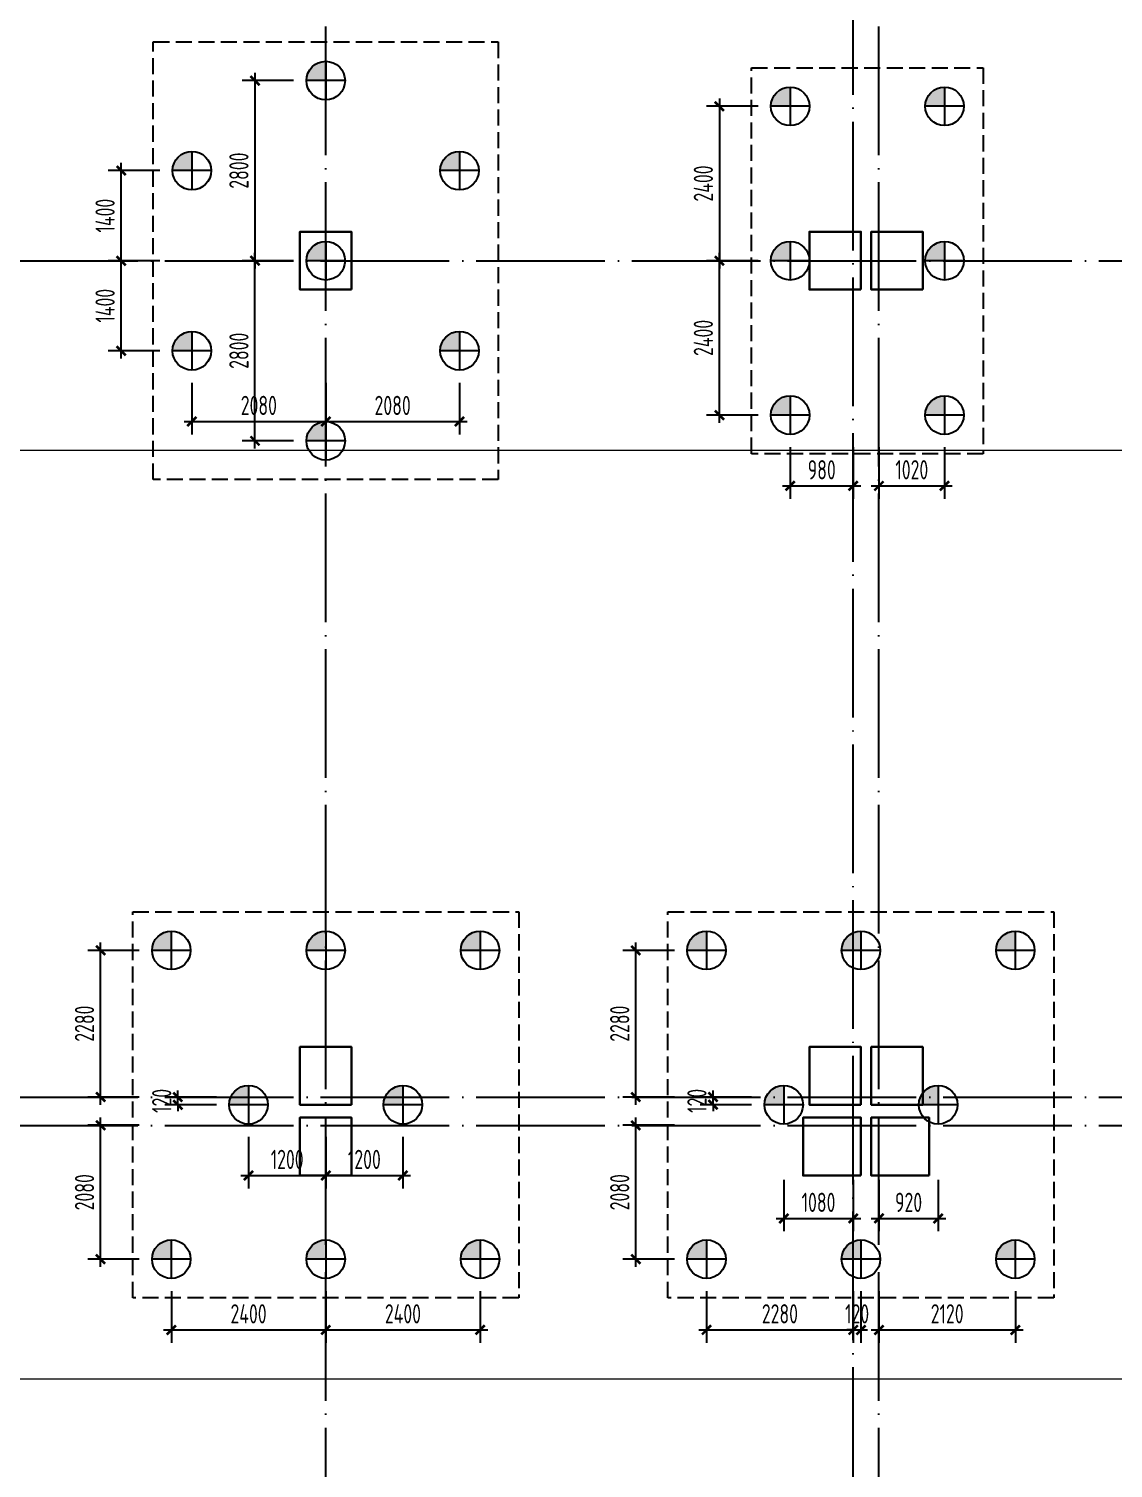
# Model space of a CAD drawing. Extents: x 2430613 to 2739493, y -1540945 to -971137.
# Drawn here: x 2511208 to 2528065, y -1047522 to -1025147 of the extents above; entities that cross this region are included whole.
import ezdxf

# ---------------------------------------------------------------- set-up
doc = ezdxf.new("R2010")
doc.units = 0
doc.header["$LTSCALE"] = 1000
doc.header["$MEASUREMENT"] = 0
doc.header["$PDMODE"] = 3
doc.header["$PDSIZE"] = 50
doc.linetypes.add('DASH', pattern=[0.35, 0.25, -0.1])
doc.linetypes.add('DOTE', pattern=[2.42, 2, -0.2, 0.02, -0.2])
doc.layers.get('0').update_dxf_attribs({"linetype": 'CONTINUOUS'})
doc.layers.get('DEFPOINTS').update_dxf_attribs({"linetype": 'CONTINUOUS'})
doc.layers.add('0S-柱-线', color=50, linetype='CONTINUOUS', lineweight=30)
doc.layers.add('0S-草图', color=9, linetype='CONTINUOUS', lineweight=20, plot=False)
for name, color, linetype in [('600直径桩', 4, 'CONTINUOUS'), ('BASE_PILE_DIM', 3, 'CONTINUOUS'), ('DOTE', 1, 'DOTE'), ('承台', 2, 'CONTINUOUS')]:
    doc.layers.add(name, color=color, linetype=linetype)
doc.styles.add('TSSD_Dimension', font='Tssdeng.shx', dxfattribs={"width": 0.7, "bigfont": 'hztxt.shx'})
doc.dimstyles.new('TSSD_100_100', dxfattribs={"dimtxt": 300, "dimasz": 100, "dimexe": 200, "dimexo": 200, "dimgap": 100, "dimtad": 1, "dimdec": 0, "dimzin": 0, "dimdsep": 46, "dimtxsty": 'TSSD_Dimension', "dimblk": 'ARCHTICK', "dimcen": 0, "dimdle": 120, "dimclrt": 7, "dimazin": 0, "dimtfac": 1, "dimtdec": 0, "dimtix": 1, "dimtmove": 2, "dimatfit": 0, "dimldrblk": 'ARCHTICK', "dimfxl": 1, "dimtolj": 1, "dimtzin": 0, "dimarcsym": 0})

# ---------------------------------------------------------------- blocks, each defined once
blk = doc.blocks.new('600Z')
at = {"layer": '600直径桩'}
h = blk.add_hatch(color=6, dxfattribs=at)
h.dxf.hatch_style = 1
h.paths.add_polyline_path([(-204995, -2276684, 0.414214), (-205295, -2276984), (-204995, -2276984)])
at = {"layer": '600直径桩', "color": 6}
for p, q in [((-204995, -2276684), (-204995, -2277284)), ((-204695, -2276984), (-205295, -2276984))]:
    blk.add_line(p, q, dxfattribs=at)
blk.add_circle((-204995, -2276984), 300, dxfattribs=at)
blk = doc.blocks.new('_ArchTick')
at = {"color": 0, "linetype": 'ByBlock', "const_width": 0.4}
blk.add_lwpolyline([(-0.71, -0.71), (0.71, 0.71)], dxfattribs=at)
blk = doc.blocks.new('*D1479')
at = {"layer": 'BASE_PILE_DIM', "color": 0, "lineweight": -2, "transparency": 16777216}
for p, q in [((2521244, -1042192), (2520444, -1042192)), ((2520644, -1044392), (2520644, -1042072)), ((2521244, -1044272), (2520444, -1044272))]:
    blk.add_line(p, q, dxfattribs=at)
at = {"layer": 'DEFPOINTS', "color": 0, "transparency": 16777216}
for p in [(2520644, -1042192), (2521444, -1042192), (2521444, -1044272)]:
    blk.add_point(p, dxfattribs=at)
at = {"layer": 'BASE_PILE_DIM', "color": 0, "lineweight": -2, "transparency": 16777216, "xscale": 100, "yscale": 100, "zscale": 100}
for p, rotation in [((2520644, -1042192), 90), ((2520644, -1044272), 270)]:
    blk.add_blockref('_ArchTick', p, dxfattribs=dict(at, rotation=rotation))
at = {"layer": 'BASE_PILE_DIM', "color": 7, "transparency": 16777216, "insert": (2520394, -1043232), "char_height": 300, "attachment_point": 5, "rotation": 90, "style": 'TSSD_Dimension'}
blk.add_mtext('\\A1;2080', dxfattribs=at)
blk = doc.blocks.new('*D1480')
at = {"layer": 'BASE_PILE_DIM', "color": 0, "lineweight": -2, "transparency": 16777216}
for p, q in [((2521744, -1044772), (2521744, -1045572)), ((2524024, -1044772), (2524024, -1045572)), ((2521624, -1045372), (2524144, -1045372))]:
    blk.add_line(p, q, dxfattribs=at)
at = {"layer": 'DEFPOINTS', "color": 0, "transparency": 16777216}
for p in [(2521744, -1044572), (2524024, -1044572), (2524024, -1045372)]:
    blk.add_point(p, dxfattribs=at)
at = {"layer": 'BASE_PILE_DIM', "color": 0, "lineweight": -2, "transparency": 16777216, "xscale": 100, "yscale": 100, "zscale": 100, "rotation": 180}
blk.add_blockref('_ArchTick', (2521744, -1045372), dxfattribs=at)
at = {"layer": 'BASE_PILE_DIM', "color": 0, "lineweight": -2, "transparency": 16777216, "xscale": 100, "yscale": 100, "zscale": 100}
blk.add_blockref('_ArchTick', (2524024, -1045372), dxfattribs=at)
at = {"layer": 'BASE_PILE_DIM', "color": 7, "transparency": 16777216, "insert": (2522884, -1045122), "char_height": 300, "attachment_point": 5, "style": 'TSSD_Dimension'}
blk.add_mtext('\\A1;2280', dxfattribs=at)
blk = doc.blocks.new('*D1481')
at = {"layer": 'BASE_PILE_DIM', "color": 0, "lineweight": -2, "transparency": 16777216}
for p, q in [((2522444, -1041752), (2521644, -1041752)), ((2521844, -1041752), (2521844, -1041652)), ((2521844, -1041872), (2521844, -1041752)), ((2522444, -1041872), (2521644, -1041872)), ((2521844, -1041872), (2521844, -1041972))]:
    blk.add_line(p, q, dxfattribs=at)
at = {"layer": 'DEFPOINTS', "color": 0, "transparency": 16777216}
for p in [(2521844, -1041752), (2522644, -1041752), (2522644, -1041872)]:
    blk.add_point(p, dxfattribs=at)
at = {"layer": 'BASE_PILE_DIM', "color": 0, "lineweight": -2, "transparency": 16777216, "xscale": 100, "yscale": 100, "zscale": 100}
for p, rotation in [((2521844, -1041752), 270), ((2521844, -1041872), 90)]:
    blk.add_blockref('_ArchTick', p, dxfattribs=dict(at, rotation=rotation))
at = {"layer": 'BASE_PILE_DIM', "color": 7, "transparency": 16777216, "insert": (2521594, -1041812), "char_height": 300, "attachment_point": 5, "rotation": 90, "style": 'TSSD_Dimension'}
blk.add_mtext('\\A1;120', dxfattribs=at)
blk = doc.blocks.new('*D1482')
at = {"layer": 'BASE_PILE_DIM', "color": 0, "lineweight": -2, "transparency": 16777216}
for p, q in [((2522944, -1043039), (2522944, -1043839)), ((2524024, -1043039), (2524024, -1043839)), ((2522824, -1043639), (2524144, -1043639))]:
    blk.add_line(p, q, dxfattribs=at)
at = {"layer": 'DEFPOINTS', "color": 0, "transparency": 16777216}
for p in [(2522944, -1042839), (2524024, -1042839), (2524024, -1043639)]:
    blk.add_point(p, dxfattribs=at)
at = {"layer": 'BASE_PILE_DIM', "color": 0, "lineweight": -2, "transparency": 16777216, "xscale": 100, "yscale": 100, "zscale": 100, "rotation": 180}
blk.add_blockref('_ArchTick', (2522944, -1043639), dxfattribs=at)
at = {"layer": 'BASE_PILE_DIM', "color": 0, "lineweight": -2, "transparency": 16777216, "xscale": 100, "yscale": 100, "zscale": 100}
blk.add_blockref('_ArchTick', (2524024, -1043639), dxfattribs=at)
at = {"layer": 'BASE_PILE_DIM', "color": 7, "transparency": 16777216, "insert": (2523484, -1043389), "char_height": 300, "attachment_point": 5, "style": 'TSSD_Dimension'}
blk.add_mtext('\\A1;1080', dxfattribs=at)
blk = doc.blocks.new('*D1483')
at = {"layer": 'BASE_PILE_DIM', "color": 0, "lineweight": -2, "transparency": 16777216}
for p, q in [((2521244, -1039472), (2520444, -1039472)), ((2520644, -1041872), (2520644, -1039352)), ((2521244, -1041752), (2520444, -1041752))]:
    blk.add_line(p, q, dxfattribs=at)
at = {"layer": 'DEFPOINTS', "color": 0, "transparency": 16777216}
for p in [(2520644, -1039472), (2521444, -1039472), (2521444, -1041752)]:
    blk.add_point(p, dxfattribs=at)
at = {"layer": 'BASE_PILE_DIM', "color": 0, "lineweight": -2, "transparency": 16777216, "xscale": 100, "yscale": 100, "zscale": 100}
for p, rotation in [((2520644, -1039472), 90), ((2520644, -1041752), 270)]:
    blk.add_blockref('_ArchTick', p, dxfattribs=dict(at, rotation=rotation))
at = {"layer": 'BASE_PILE_DIM', "color": 7, "transparency": 16777216, "insert": (2520394, -1040612), "char_height": 300, "attachment_point": 5, "rotation": 90, "style": 'TSSD_Dimension'}
blk.add_mtext('\\A1;2280', dxfattribs=at)
blk = doc.blocks.new('*D1484')
at = {"layer": 'BASE_PILE_DIM', "color": 0, "lineweight": -2, "transparency": 16777216}
for p, q in [((2524424, -1044772), (2524424, -1045572)), ((2526544, -1044772), (2526544, -1045572)), ((2524304, -1045372), (2526664, -1045372))]:
    blk.add_line(p, q, dxfattribs=at)
at = {"layer": 'DEFPOINTS', "color": 0, "transparency": 16777216}
for p in [(2524424, -1044572), (2526544, -1044572), (2526544, -1045372)]:
    blk.add_point(p, dxfattribs=at)
at = {"layer": 'BASE_PILE_DIM', "color": 0, "lineweight": -2, "transparency": 16777216, "xscale": 100, "yscale": 100, "zscale": 100, "rotation": 180}
blk.add_blockref('_ArchTick', (2524424, -1045372), dxfattribs=at)
at = {"layer": 'BASE_PILE_DIM', "color": 0, "lineweight": -2, "transparency": 16777216, "xscale": 100, "yscale": 100, "zscale": 100}
blk.add_blockref('_ArchTick', (2526544, -1045372), dxfattribs=at)
at = {"layer": 'BASE_PILE_DIM', "color": 7, "transparency": 16777216, "insert": (2525484, -1045122), "char_height": 300, "attachment_point": 5, "style": 'TSSD_Dimension'}
blk.add_mtext('\\A1;2120', dxfattribs=at)
blk = doc.blocks.new('*D1485')
at = {"layer": 'BASE_PILE_DIM', "color": 0, "lineweight": -2, "transparency": 16777216}
for p, q in [((2524024, -1044772), (2524024, -1045572)), ((2524144, -1044772), (2524144, -1045572)), ((2524024, -1045372), (2523924, -1045372)), ((2524024, -1045372), (2524144, -1045372)), ((2524144, -1045372), (2524244, -1045372))]:
    blk.add_line(p, q, dxfattribs=at)
at = {"layer": 'DEFPOINTS', "color": 0, "transparency": 16777216}
for p in [(2524024, -1044572), (2524144, -1044572), (2524144, -1045372)]:
    blk.add_point(p, dxfattribs=at)
at = {"layer": 'BASE_PILE_DIM', "color": 0, "lineweight": -2, "transparency": 16777216, "xscale": 100, "yscale": 100, "zscale": 100}
blk.add_blockref('_ArchTick', (2524024, -1045372), dxfattribs=at)
at = {"layer": 'BASE_PILE_DIM', "color": 0, "lineweight": -2, "transparency": 16777216, "xscale": 100, "yscale": 100, "zscale": 100, "rotation": 180}
blk.add_blockref('_ArchTick', (2524144, -1045372), dxfattribs=at)
at = {"layer": 'BASE_PILE_DIM', "color": 7, "transparency": 16777216, "insert": (2524084, -1045122), "char_height": 300, "attachment_point": 5, "style": 'TSSD_Dimension'}
blk.add_mtext('\\A1;120', dxfattribs=at)
blk = doc.blocks.new('*D1486')
at = {"layer": 'BASE_PILE_DIM', "color": 0, "lineweight": -2, "transparency": 16777216}
for p, q in [((2524424, -1043039), (2524424, -1043839)), ((2525344, -1043039), (2525344, -1043839)), ((2524304, -1043639), (2525464, -1043639))]:
    blk.add_line(p, q, dxfattribs=at)
at = {"layer": 'DEFPOINTS', "color": 0, "transparency": 16777216}
for p in [(2524424, -1042839), (2525344, -1042839), (2525344, -1043639)]:
    blk.add_point(p, dxfattribs=at)
at = {"layer": 'BASE_PILE_DIM', "color": 0, "lineweight": -2, "transparency": 16777216, "xscale": 100, "yscale": 100, "zscale": 100, "rotation": 180}
blk.add_blockref('_ArchTick', (2524424, -1043639), dxfattribs=at)
at = {"layer": 'BASE_PILE_DIM', "color": 0, "lineweight": -2, "transparency": 16777216, "xscale": 100, "yscale": 100, "zscale": 100}
blk.add_blockref('_ArchTick', (2525344, -1043639), dxfattribs=at)
at = {"layer": 'BASE_PILE_DIM', "color": 7, "transparency": 16777216, "insert": (2524884, -1043389), "char_height": 300, "attachment_point": 5, "style": 'TSSD_Dimension'}
blk.add_mtext('\\A1;920', dxfattribs=at)
blk = doc.blocks.new('*D1487')
at = {"layer": 'BASE_PILE_DIM', "color": 0, "lineweight": -2, "transparency": 16777216}
for p, q in [((2512924, -1042192), (2512124, -1042192)), ((2512324, -1044392), (2512324, -1042072)), ((2512924, -1044272), (2512124, -1044272))]:
    blk.add_line(p, q, dxfattribs=at)
at = {"layer": 'DEFPOINTS', "color": 0, "transparency": 16777216}
for p in [(2512324, -1042192), (2513124, -1042192), (2513124, -1044272)]:
    blk.add_point(p, dxfattribs=at)
at = {"layer": 'BASE_PILE_DIM', "color": 0, "lineweight": -2, "transparency": 16777216, "xscale": 100, "yscale": 100, "zscale": 100}
for p, rotation in [((2512324, -1042192), 90), ((2512324, -1044272), 270)]:
    blk.add_blockref('_ArchTick', p, dxfattribs=dict(at, rotation=rotation))
at = {"layer": 'BASE_PILE_DIM', "color": 7, "transparency": 16777216, "insert": (2512074, -1043232), "char_height": 300, "attachment_point": 5, "rotation": 90, "style": 'TSSD_Dimension'}
blk.add_mtext('\\A1;2080', dxfattribs=at)
blk = doc.blocks.new('*D1488')
at = {"layer": 'BASE_PILE_DIM', "color": 0, "lineweight": -2, "transparency": 16777216}
for p, q in [((2513424, -1044772), (2513424, -1045572)), ((2515824, -1044772), (2515824, -1045572)), ((2513304, -1045372), (2515944, -1045372))]:
    blk.add_line(p, q, dxfattribs=at)
at = {"layer": 'DEFPOINTS', "color": 0, "transparency": 16777216}
for p in [(2513424, -1044572), (2515824, -1044572), (2515824, -1045372)]:
    blk.add_point(p, dxfattribs=at)
at = {"layer": 'BASE_PILE_DIM', "color": 0, "lineweight": -2, "transparency": 16777216, "xscale": 100, "yscale": 100, "zscale": 100, "rotation": 180}
blk.add_blockref('_ArchTick', (2513424, -1045372), dxfattribs=at)
at = {"layer": 'BASE_PILE_DIM', "color": 0, "lineweight": -2, "transparency": 16777216, "xscale": 100, "yscale": 100, "zscale": 100}
blk.add_blockref('_ArchTick', (2515824, -1045372), dxfattribs=at)
at = {"layer": 'BASE_PILE_DIM', "color": 7, "transparency": 16777216, "insert": (2514624, -1045122), "char_height": 300, "attachment_point": 5, "style": 'TSSD_Dimension'}
blk.add_mtext('\\A1;2400', dxfattribs=at)
blk = doc.blocks.new('*D1489')
at = {"layer": 'BASE_PILE_DIM', "color": 0, "lineweight": -2, "transparency": 16777216}
for p, q in [((2514124, -1041752), (2513324, -1041752)), ((2513524, -1041752), (2513524, -1041652)), ((2513524, -1041872), (2513524, -1041752)), ((2514124, -1041872), (2513324, -1041872)), ((2513524, -1041872), (2513524, -1041972))]:
    blk.add_line(p, q, dxfattribs=at)
at = {"layer": 'DEFPOINTS', "color": 0, "transparency": 16777216}
for p in [(2513524, -1041752), (2514324, -1041752), (2514324, -1041872)]:
    blk.add_point(p, dxfattribs=at)
at = {"layer": 'BASE_PILE_DIM', "color": 0, "lineweight": -2, "transparency": 16777216, "xscale": 100, "yscale": 100, "zscale": 100}
for p, rotation in [((2513524, -1041752), 270), ((2513524, -1041872), 90)]:
    blk.add_blockref('_ArchTick', p, dxfattribs=dict(at, rotation=rotation))
at = {"layer": 'BASE_PILE_DIM', "color": 7, "transparency": 16777216, "insert": (2513274, -1041812), "char_height": 300, "attachment_point": 5, "rotation": 90, "style": 'TSSD_Dimension'}
blk.add_mtext('\\A1;120', dxfattribs=at)
blk = doc.blocks.new('*D1490')
at = {"layer": 'BASE_PILE_DIM', "color": 0, "lineweight": -2, "transparency": 16777216}
for p, q in [((2514624, -1042372), (2514624, -1043172)), ((2515824, -1042372), (2515824, -1043172)), ((2514504, -1042972), (2515944, -1042972))]:
    blk.add_line(p, q, dxfattribs=at)
at = {"layer": 'DEFPOINTS', "color": 0, "transparency": 16777216}
for p in [(2514624, -1042172), (2515824, -1042172), (2515824, -1042972)]:
    blk.add_point(p, dxfattribs=at)
at = {"layer": 'BASE_PILE_DIM', "color": 0, "lineweight": -2, "transparency": 16777216, "xscale": 100, "yscale": 100, "zscale": 100, "rotation": 180}
blk.add_blockref('_ArchTick', (2514624, -1042972), dxfattribs=at)
at = {"layer": 'BASE_PILE_DIM', "color": 0, "lineweight": -2, "transparency": 16777216, "xscale": 100, "yscale": 100, "zscale": 100}
blk.add_blockref('_ArchTick', (2515824, -1042972), dxfattribs=at)
at = {"layer": 'BASE_PILE_DIM', "color": 7, "transparency": 16777216, "insert": (2515224, -1042722), "char_height": 300, "attachment_point": 5, "style": 'TSSD_Dimension'}
blk.add_mtext('\\A1;1200', dxfattribs=at)
blk = doc.blocks.new('*D1491')
at = {"layer": 'BASE_PILE_DIM', "color": 0, "lineweight": -2, "transparency": 16777216}
for p, q in [((2512924, -1039472), (2512124, -1039472)), ((2512324, -1041872), (2512324, -1039352)), ((2512924, -1041752), (2512124, -1041752))]:
    blk.add_line(p, q, dxfattribs=at)
at = {"layer": 'DEFPOINTS', "color": 0, "transparency": 16777216}
for p in [(2512324, -1039472), (2513124, -1039472), (2513124, -1041752)]:
    blk.add_point(p, dxfattribs=at)
at = {"layer": 'BASE_PILE_DIM', "color": 0, "lineweight": -2, "transparency": 16777216, "xscale": 100, "yscale": 100, "zscale": 100}
for p, rotation in [((2512324, -1039472), 90), ((2512324, -1041752), 270)]:
    blk.add_blockref('_ArchTick', p, dxfattribs=dict(at, rotation=rotation))
at = {"layer": 'BASE_PILE_DIM', "color": 7, "transparency": 16777216, "insert": (2512074, -1040612), "char_height": 300, "attachment_point": 5, "rotation": 90, "style": 'TSSD_Dimension'}
blk.add_mtext('\\A1;2280', dxfattribs=at)
blk = doc.blocks.new('*D1492')
at = {"layer": 'BASE_PILE_DIM', "color": 0, "lineweight": -2, "transparency": 16777216}
for p, q in [((2515824, -1044772), (2515824, -1045572)), ((2518224, -1044772), (2518224, -1045572)), ((2515704, -1045372), (2518344, -1045372))]:
    blk.add_line(p, q, dxfattribs=at)
at = {"layer": 'DEFPOINTS', "color": 0, "transparency": 16777216}
for p in [(2515824, -1044572), (2518224, -1044572), (2518224, -1045372)]:
    blk.add_point(p, dxfattribs=at)
at = {"layer": 'BASE_PILE_DIM', "color": 0, "lineweight": -2, "transparency": 16777216, "xscale": 100, "yscale": 100, "zscale": 100, "rotation": 180}
blk.add_blockref('_ArchTick', (2515824, -1045372), dxfattribs=at)
at = {"layer": 'BASE_PILE_DIM', "color": 0, "lineweight": -2, "transparency": 16777216, "xscale": 100, "yscale": 100, "zscale": 100}
blk.add_blockref('_ArchTick', (2518224, -1045372), dxfattribs=at)
at = {"layer": 'BASE_PILE_DIM', "color": 7, "transparency": 16777216, "insert": (2517024, -1045122), "char_height": 300, "attachment_point": 5, "style": 'TSSD_Dimension'}
blk.add_mtext('\\A1;2400', dxfattribs=at)
blk = doc.blocks.new('*D1493')
at = {"layer": 'BASE_PILE_DIM', "color": 0, "lineweight": -2, "transparency": 16777216}
for p, q in [((2515824, -1042372), (2515824, -1043172)), ((2517024, -1042372), (2517024, -1043172)), ((2515704, -1042972), (2517144, -1042972))]:
    blk.add_line(p, q, dxfattribs=at)
at = {"layer": 'DEFPOINTS', "color": 0, "transparency": 16777216}
for p in [(2515824, -1042172), (2517024, -1042172), (2517024, -1042972)]:
    blk.add_point(p, dxfattribs=at)
at = {"layer": 'BASE_PILE_DIM', "color": 0, "lineweight": -2, "transparency": 16777216, "xscale": 100, "yscale": 100, "zscale": 100, "rotation": 180}
blk.add_blockref('_ArchTick', (2515824, -1042972), dxfattribs=at)
at = {"layer": 'BASE_PILE_DIM', "color": 0, "lineweight": -2, "transparency": 16777216, "xscale": 100, "yscale": 100, "zscale": 100}
blk.add_blockref('_ArchTick', (2517024, -1042972), dxfattribs=at)
at = {"layer": 'BASE_PILE_DIM', "color": 7, "transparency": 16777216, "insert": (2516424, -1042722), "char_height": 300, "attachment_point": 5, "style": 'TSSD_Dimension'}
blk.add_mtext('\\A1;1200', dxfattribs=at)
blk = doc.blocks.new('*D1621')
at = {"layer": 'BASE_PILE_DIM', "color": 0, "lineweight": -2, "transparency": 16777216}
for p, q in [((2524424, -1031652), (2524424, -1032452)), ((2525444, -1031652), (2525444, -1032452)), ((2524304, -1032252), (2525564, -1032252))]:
    blk.add_line(p, q, dxfattribs=at)
at = {"layer": 'DEFPOINTS', "color": 0, "transparency": 16777216}
for p in [(2524424, -1031452), (2525444, -1031452), (2525444, -1032252)]:
    blk.add_point(p, dxfattribs=at)
at = {"layer": 'BASE_PILE_DIM', "color": 0, "lineweight": -2, "transparency": 16777216, "xscale": 100, "yscale": 100, "zscale": 100, "rotation": 180}
blk.add_blockref('_ArchTick', (2524424, -1032252), dxfattribs=at)
at = {"layer": 'BASE_PILE_DIM', "color": 0, "lineweight": -2, "transparency": 16777216, "xscale": 100, "yscale": 100, "zscale": 100}
blk.add_blockref('_ArchTick', (2525444, -1032252), dxfattribs=at)
at = {"layer": 'BASE_PILE_DIM', "color": 7, "transparency": 16777216, "insert": (2524934, -1032002), "char_height": 300, "attachment_point": 5, "style": 'TSSD_Dimension'}
blk.add_mtext('\\A1;1020', dxfattribs=at)
blk = doc.blocks.new('*D1622')
at = {"layer": 'BASE_PILE_DIM', "color": 0, "lineweight": -2, "transparency": 16777216}
for p, q in [((2522544, -1028752), (2521744, -1028752)), ((2521944, -1031272), (2521944, -1028632)), ((2522544, -1031152), (2521744, -1031152))]:
    blk.add_line(p, q, dxfattribs=at)
at = {"layer": 'DEFPOINTS', "color": 0, "transparency": 16777216}
for p in [(2521944, -1028752), (2522744, -1028752), (2522744, -1031152)]:
    blk.add_point(p, dxfattribs=at)
at = {"layer": 'BASE_PILE_DIM', "color": 0, "lineweight": -2, "transparency": 16777216, "xscale": 100, "yscale": 100, "zscale": 100}
for p, rotation in [((2521944, -1028752), 90), ((2521944, -1031152), 270)]:
    blk.add_blockref('_ArchTick', p, dxfattribs=dict(at, rotation=rotation))
at = {"layer": 'BASE_PILE_DIM', "color": 7, "transparency": 16777216, "insert": (2521694, -1029952), "char_height": 300, "attachment_point": 5, "rotation": 90, "style": 'TSSD_Dimension'}
blk.add_mtext('\\A1;2400', dxfattribs=at)
blk = doc.blocks.new('*D1623')
at = {"layer": 'BASE_PILE_DIM', "color": 0, "lineweight": -2, "transparency": 16777216}
for p, q in [((2523044, -1031652), (2523044, -1032452)), ((2524024, -1031652), (2524024, -1032452)), ((2522924, -1032252), (2524144, -1032252))]:
    blk.add_line(p, q, dxfattribs=at)
at = {"layer": 'DEFPOINTS', "color": 0, "transparency": 16777216}
for p in [(2523044, -1031452), (2524024, -1031452), (2524024, -1032252)]:
    blk.add_point(p, dxfattribs=at)
at = {"layer": 'BASE_PILE_DIM', "color": 0, "lineweight": -2, "transparency": 16777216, "xscale": 100, "yscale": 100, "zscale": 100, "rotation": 180}
blk.add_blockref('_ArchTick', (2523044, -1032252), dxfattribs=at)
at = {"layer": 'BASE_PILE_DIM', "color": 0, "lineweight": -2, "transparency": 16777216, "xscale": 100, "yscale": 100, "zscale": 100}
blk.add_blockref('_ArchTick', (2524024, -1032252), dxfattribs=at)
at = {"layer": 'BASE_PILE_DIM', "color": 7, "transparency": 16777216, "insert": (2523534, -1032002), "char_height": 300, "attachment_point": 5, "style": 'TSSD_Dimension'}
blk.add_mtext('\\A1;980', dxfattribs=at)
blk = doc.blocks.new('*D1624')
at = {"layer": 'BASE_PILE_DIM', "color": 0, "lineweight": -2, "transparency": 16777216}
for p, q in [((2521944, -1026232), (2521944, -1028872)), ((2522544, -1026352), (2521744, -1026352)), ((2522544, -1028752), (2521744, -1028752))]:
    blk.add_line(p, q, dxfattribs=at)
at = {"layer": 'DEFPOINTS', "color": 0, "transparency": 16777216}
for p in [(2522744, -1026352), (2521944, -1028752), (2522744, -1028752)]:
    blk.add_point(p, dxfattribs=at)
at = {"layer": 'BASE_PILE_DIM', "color": 0, "lineweight": -2, "transparency": 16777216, "xscale": 100, "yscale": 100, "zscale": 100}
for p, rotation in [((2521944, -1026352), 90), ((2521944, -1028752), 270)]:
    blk.add_blockref('_ArchTick', p, dxfattribs=dict(at, rotation=rotation))
at = {"layer": 'BASE_PILE_DIM', "color": 7, "transparency": 16777216, "insert": (2521694, -1027552), "char_height": 300, "attachment_point": 5, "rotation": 90, "style": 'TSSD_Dimension'}
blk.add_mtext('\\A1;2400', dxfattribs=at)
blk = doc.blocks.new('*D1927')
at = {"layer": 'BASE_PILE_DIM', "color": 0, "lineweight": -2, "transparency": 16777216}
for p, q in [((2513244, -1027352), (2512444, -1027352)), ((2512644, -1028872), (2512644, -1027232)), ((2513244, -1028752), (2512444, -1028752))]:
    blk.add_line(p, q, dxfattribs=at)
at = {"layer": 'DEFPOINTS', "color": 0, "transparency": 16777216}
for p in [(2512644, -1027352), (2513444, -1027352), (2513444, -1028752)]:
    blk.add_point(p, dxfattribs=at)
at = {"layer": 'BASE_PILE_DIM', "color": 0, "lineweight": -2, "transparency": 16777216, "xscale": 100, "yscale": 100, "zscale": 100}
for p, rotation in [((2512644, -1027352), 90), ((2512644, -1028752), 270)]:
    blk.add_blockref('_ArchTick', p, dxfattribs=dict(at, rotation=rotation))
at = {"layer": 'BASE_PILE_DIM', "color": 7, "transparency": 16777216, "insert": (2512394, -1028052), "char_height": 300, "attachment_point": 5, "rotation": 90, "style": 'TSSD_Dimension'}
blk.add_mtext('\\A1;1400', dxfattribs=at)
blk = doc.blocks.new('*D1928')
at = {"layer": 'BASE_PILE_DIM', "color": 0, "lineweight": -2, "transparency": 16777216}
for p, q in [((2515824, -1030652), (2515824, -1031452)), ((2517904, -1030652), (2517904, -1031452)), ((2515704, -1031252), (2518024, -1031252))]:
    blk.add_line(p, q, dxfattribs=at)
at = {"layer": 'DEFPOINTS', "color": 0, "transparency": 16777216}
for p in [(2515824, -1030452), (2517904, -1030452), (2517904, -1031252)]:
    blk.add_point(p, dxfattribs=at)
at = {"layer": 'BASE_PILE_DIM', "color": 0, "lineweight": -2, "transparency": 16777216, "xscale": 100, "yscale": 100, "zscale": 100, "rotation": 180}
blk.add_blockref('_ArchTick', (2515824, -1031252), dxfattribs=at)
at = {"layer": 'BASE_PILE_DIM', "color": 0, "lineweight": -2, "transparency": 16777216, "xscale": 100, "yscale": 100, "zscale": 100}
blk.add_blockref('_ArchTick', (2517904, -1031252), dxfattribs=at)
at = {"layer": 'BASE_PILE_DIM', "color": 7, "transparency": 16777216, "insert": (2516864, -1031002), "char_height": 300, "attachment_point": 5, "style": 'TSSD_Dimension'}
blk.add_mtext('\\A1;2080', dxfattribs=at)
blk = doc.blocks.new('*D1929')
at = {"layer": 'BASE_PILE_DIM', "color": 0, "lineweight": -2, "transparency": 16777216}
for p, q in [((2513244, -1028752), (2512444, -1028752)), ((2512644, -1030272), (2512644, -1028632)), ((2513244, -1030152), (2512444, -1030152))]:
    blk.add_line(p, q, dxfattribs=at)
at = {"layer": 'DEFPOINTS', "color": 0, "transparency": 16777216}
for p in [(2512644, -1028752), (2513444, -1028752), (2513444, -1030152)]:
    blk.add_point(p, dxfattribs=at)
at = {"layer": 'BASE_PILE_DIM', "color": 0, "lineweight": -2, "transparency": 16777216, "xscale": 100, "yscale": 100, "zscale": 100}
for p, rotation in [((2512644, -1028752), 90), ((2512644, -1030152), 270)]:
    blk.add_blockref('_ArchTick', p, dxfattribs=dict(at, rotation=rotation))
at = {"layer": 'BASE_PILE_DIM', "color": 7, "transparency": 16777216, "insert": (2512394, -1029452), "char_height": 300, "attachment_point": 5, "rotation": 90, "style": 'TSSD_Dimension'}
blk.add_mtext('\\A1;1400', dxfattribs=at)
blk = doc.blocks.new('*D1930')
at = {"layer": 'BASE_PILE_DIM', "color": 0, "lineweight": -2, "transparency": 16777216}
for p, q in [((2513744, -1030652), (2513744, -1031452)), ((2515824, -1030652), (2515824, -1031452)), ((2513624, -1031252), (2515944, -1031252))]:
    blk.add_line(p, q, dxfattribs=at)
at = {"layer": 'DEFPOINTS', "color": 0, "transparency": 16777216}
for p in [(2513744, -1030452), (2515824, -1030452), (2515824, -1031252)]:
    blk.add_point(p, dxfattribs=at)
at = {"layer": 'BASE_PILE_DIM', "color": 0, "lineweight": -2, "transparency": 16777216, "xscale": 100, "yscale": 100, "zscale": 100, "rotation": 180}
blk.add_blockref('_ArchTick', (2513744, -1031252), dxfattribs=at)
at = {"layer": 'BASE_PILE_DIM', "color": 0, "lineweight": -2, "transparency": 16777216, "xscale": 100, "yscale": 100, "zscale": 100}
blk.add_blockref('_ArchTick', (2515824, -1031252), dxfattribs=at)
at = {"layer": 'BASE_PILE_DIM', "color": 7, "transparency": 16777216, "insert": (2514784, -1031002), "char_height": 300, "attachment_point": 5, "style": 'TSSD_Dimension'}
blk.add_mtext('\\A1;2080', dxfattribs=at)
blk = doc.blocks.new('*D1931')
at = {"layer": 'BASE_PILE_DIM', "color": 0, "lineweight": -2, "transparency": 16777216}
for p, q in [((2514724, -1025832), (2514724, -1028872)), ((2515324, -1025952), (2514524, -1025952)), ((2515224, -1028752), (2514524, -1028752))]:
    blk.add_line(p, q, dxfattribs=at)
at = {"layer": 'DEFPOINTS', "color": 0, "transparency": 16777216}
for p in [(2515524, -1025952), (2514724, -1028752), (2515424, -1028752)]:
    blk.add_point(p, dxfattribs=at)
at = {"layer": 'BASE_PILE_DIM', "color": 0, "lineweight": -2, "transparency": 16777216, "xscale": 100, "yscale": 100, "zscale": 100}
for p, rotation in [((2514724, -1025952), 90), ((2514724, -1028752), 270)]:
    blk.add_blockref('_ArchTick', p, dxfattribs=dict(at, rotation=rotation))
at = {"layer": 'BASE_PILE_DIM', "color": 7, "transparency": 16777216, "insert": (2514474, -1027352), "char_height": 300, "attachment_point": 5, "rotation": 90, "style": 'TSSD_Dimension'}
blk.add_mtext('\\A1;2800', dxfattribs=at)
blk = doc.blocks.new('*D1932')
at = {"layer": 'BASE_PILE_DIM', "color": 0, "lineweight": -2, "transparency": 16777216}
for p, q in [((2515324, -1028752), (2514524, -1028752)), ((2514724, -1031672), (2514724, -1028632)), ((2515324, -1031552), (2514524, -1031552))]:
    blk.add_line(p, q, dxfattribs=at)
at = {"layer": 'DEFPOINTS', "color": 0, "transparency": 16777216}
for p in [(2514724, -1028752), (2515524, -1028752), (2515524, -1031552)]:
    blk.add_point(p, dxfattribs=at)
at = {"layer": 'BASE_PILE_DIM', "color": 0, "lineweight": -2, "transparency": 16777216, "xscale": 100, "yscale": 100, "zscale": 100}
for p, rotation in [((2514724, -1028752), 90), ((2514724, -1031552), 270)]:
    blk.add_blockref('_ArchTick', p, dxfattribs=dict(at, rotation=rotation))
at = {"layer": 'BASE_PILE_DIM', "color": 7, "transparency": 16777216, "insert": (2514474, -1030152), "char_height": 300, "attachment_point": 5, "rotation": 90, "style": 'TSSD_Dimension'}
blk.add_mtext('\\A1;2800', dxfattribs=at)

msp = doc.modelspace()

# ---------------------------------------------------------------- linework, layer by layer
at = {"layer": '0S-柱-线'}
for points in [[(2516223.644, -1029202.126), (2516223.644, -1028302.126), (2515423.644, -1028302.126), (2515423.644, -1029202.126)], [(2524143.644, -1029202.126), (2524143.644, -1028302.126), (2523343.644, -1028302.126), (2523343.644, -1029202.126)], [(2525103.644, -1029202.126), (2525103.644, -1028302.126), (2524303.644, -1028302.126), (2524303.644, -1029202.126)], [(2516223.644, -1041872.126), (2516223.644, -1040972.126), (2515423.644, -1040972.126), (2515423.644, -1041872.126)], [(2524143.644, -1041872.126), (2524143.644, -1040972.126), (2523343.644, -1040972.126), (2523343.644, -1041872.126)], [(2525103.644, -1041872.126), (2525103.644, -1040972.126), (2524303.644, -1040972.126), (2524303.644, -1041872.126)], [(2516223.644, -1042972.126), (2516223.644, -1042072.126), (2515423.644, -1042072.126), (2515423.644, -1042972.126)], [(2524143.644, -1042972.126), (2524143.644, -1042072.126), (2523243.644, -1042072.126), (2523243.644, -1042972.126)], [(2525203.644, -1042972.126), (2525203.644, -1042072.126), (2524303.644, -1042072.126), (2524303.644, -1042972.126)]]:
    msp.add_lwpolyline(points, close=True, dxfattribs=at)
at = {"layer": '0S-草图'}
for points in [[(2449697.34, -971136.897), (2586822.34, -971136.897), (2586822.34, -1046136.897), (2449697.34, -1046136.897)], [(2449697.34, -1031698.152), (2586822.34, -1031698.152), (2586822.34, -1096698.152), (2449697.34, -1096698.152)]]:
    msp.add_lwpolyline(points, close=True, dxfattribs=at)
at = {"layer": 'DOTE'}
for p, q in [((2515823.644, -1092452.126), (2515823.644, -975252.126)), ((2524023.644, -1072152.126), (2524023.644, -975252.126)), ((2524423.644, -1092452.126), (2524423.644, -975252.126)), ((2462503.644, -1028752.126), (2570723.644, -1028752.126)), ((2462503.644, -1041752.126), (2570723.644, -1041752.126)), ((2462503.644, -1042192.126), (2570723.644, -1042192.126))]:
    msp.add_line(p, q, dxfattribs=at)
at = {"layer": '承台', "color": 251, "linetype": 'DASH'}
for points in [[(2513143.644, -1025352.126), (2518503.644, -1025352.126), (2518503.644, -1032152.126), (2513143.644, -1032152.126)], [(2526043.644, -1031752.126), (2522443.644, -1031752.126), (2522443.644, -1025752.126), (2526043.644, -1025752.126)], [(2518823.644, -1044872.126), (2512823.644, -1044872.126), (2512823.644, -1038872.126), (2518823.644, -1038872.126)], [(2527143.644, -1044872.126), (2521143.644, -1044872.126), (2521143.644, -1038872.126), (2527143.644, -1038872.126)]]:
    msp.add_lwpolyline(points, close=True, dxfattribs=at)

# ---------------------------------------------------------------- block references
at = {"layer": '600直径桩', "color": 6}
for p in [(2720818.307, 1251031.783), (2728038.307, 1250631.783), (2730438.307, 1250631.783), (2718738.307, 1249631.783), (2722898.307, 1249631.783), (2720818.307, 1248231.783), (2728038.307, 1248231.783), (2730438.307, 1248231.783), (2718738.307, 1246831.783), (2722898.307, 1246831.783), (2728038.307, 1245831.783), (2730438.307, 1245831.783), (2720818.307, 1245431.783), (2718418.307, 1237511.783), (2720818.307, 1237511.783), (2723218.307, 1237511.783), (2726738.307, 1237511.783), (2729138.307, 1237511.783), (2731538.307, 1237511.783), (2719618.307, 1235111.783), (2722018.307, 1235111.783), (2727938.307, 1235111.783), (2730338.307, 1235111.783), (2718418.307, 1232711.783), (2720818.307, 1232711.783), (2723218.307, 1232711.783), (2726738.307, 1232711.783), (2729138.307, 1232711.783), (2731538.307, 1232711.783)]:
    msp.add_blockref('600Z', p, dxfattribs=at)

# ---------------------------------------------------------------- dimensions: what is measured, and where the dimension line sits
at = {"layer": 'BASE_PILE_DIM', "color": 3}
for base, p1, p2, picture, middle in [((2514723.644, -1028752.126), (2515523.644, -1025952.126), (2515423.644, -1028752.126), '*D1931', (2514473.644, -1027352.126)), ((2521943.644, -1028752.126), (2522743.644, -1026352.126), (2522743.644, -1028752.126), '*D1624', (2521693.644, -1027552.126)), ((2512643.644, -1027352.126), (2513443.644, -1028752.126), (2513443.644, -1027352.126), '*D1927', (2512393.644, -1028052.126)), ((2512643.644, -1028752.126), (2513443.644, -1030152.126), (2513443.644, -1028752.126), '*D1929', (2512393.644, -1029452.126)), ((2514723.644, -1028752.126), (2515523.644, -1031552.126), (2515523.644, -1028752.126), '*D1932', (2514473.644, -1030152.126)), ((2521943.644, -1028752.126), (2522743.644, -1031152.126), (2522743.644, -1028752.126), '*D1622', (2521693.644, -1029952.126)), ((2512323.644, -1039472.126), (2513123.644, -1041752.126), (2513123.644, -1039472.126), '*D1491', (2512073.644, -1040612.126)), ((2520643.644, -1039472.126), (2521443.644, -1041752.126), (2521443.644, -1039472.126), '*D1483', (2520393.644, -1040612.126)), ((2513523.644, -1041752.126), (2514323.644, -1041872.126), (2514323.644, -1041752.126), '*D1489', (2513273.644, -1041812.126)), ((2521843.644, -1041752.126), (2522643.644, -1041872.126), (2522643.644, -1041752.126), '*D1481', (2521593.644, -1041812.126)), ((2512323.644, -1042192.126), (2513123.644, -1044272.126), (2513123.644, -1042192.126), '*D1487', (2512073.644, -1043232.126)), ((2520643.644, -1042192.126), (2521443.644, -1044272.126), (2521443.644, -1042192.126), '*D1479', (2520393.644, -1043232.126))]:
    dim = msp.add_linear_dim(base=base, p1=p1, p2=p2, angle=90, dimstyle='TSSD_100_100', dxfattribs=at)
    dim.commit()
    dim.dimension.update_dxf_attribs({"geometry": picture, "text_midpoint": middle})
for base, p1, p2, picture, middle in [((2515823.644, -1031252.126), (2513743.644, -1030452.126), (2515823.644, -1030452.126), '*D1930', (2514783.644, -1031002.126)), ((2517903.644, -1031252.126), (2515823.644, -1030452.126), (2517903.644, -1030452.126), '*D1928', (2516863.644, -1031002.126)), ((2524023.644, -1032252.126), (2523043.644, -1031452.126), (2524023.644, -1031452.126), '*D1623', (2523533.644, -1032002.126)), ((2525443.644, -1032252.126), (2524423.644, -1031452.126), (2525443.644, -1031452.126), '*D1621', (2524933.644, -1032002.126)), ((2515823.644, -1042972.126), (2514623.644, -1042172.126), (2515823.644, -1042172.126), '*D1490', (2515223.644, -1042722.126)), ((2517023.644, -1042972.126), (2515823.644, -1042172.126), (2517023.644, -1042172.126), '*D1493', (2516423.644, -1042722.126)), ((2524023.644, -1043638.933), (2522943.644, -1042838.933), (2524023.644, -1042838.933), '*D1482', (2523483.644, -1043388.933)), ((2525343.644, -1043638.933), (2524423.644, -1042838.933), (2525343.644, -1042838.933), '*D1486', (2524883.644, -1043388.933)), ((2515823.644, -1045372.126), (2513423.644, -1044572.126), (2515823.644, -1044572.126), '*D1488', (2514623.644, -1045122.126)), ((2518223.644, -1045372.126), (2515823.644, -1044572.126), (2518223.644, -1044572.126), '*D1492', (2517023.644, -1045122.126)), ((2524023.644, -1045372.126), (2521743.644, -1044572.126), (2524023.644, -1044572.126), '*D1480', (2522883.644, -1045122.126)), ((2524143.644, -1045372.126), (2524023.644, -1044572.126), (2524143.644, -1044572.126), '*D1485', (2524083.644, -1045122.126)), ((2526543.644, -1045372.126), (2524423.644, -1044572.126), (2526543.644, -1044572.126), '*D1484', (2525483.644, -1045122.126))]:
    dim = msp.add_linear_dim(base=base, p1=p1, p2=p2, dimstyle='TSSD_100_100', dxfattribs=at)
    dim.commit()
    dim.dimension.update_dxf_attribs({"geometry": picture, "text_midpoint": middle})

doc.saveas('drawing.dxf')
